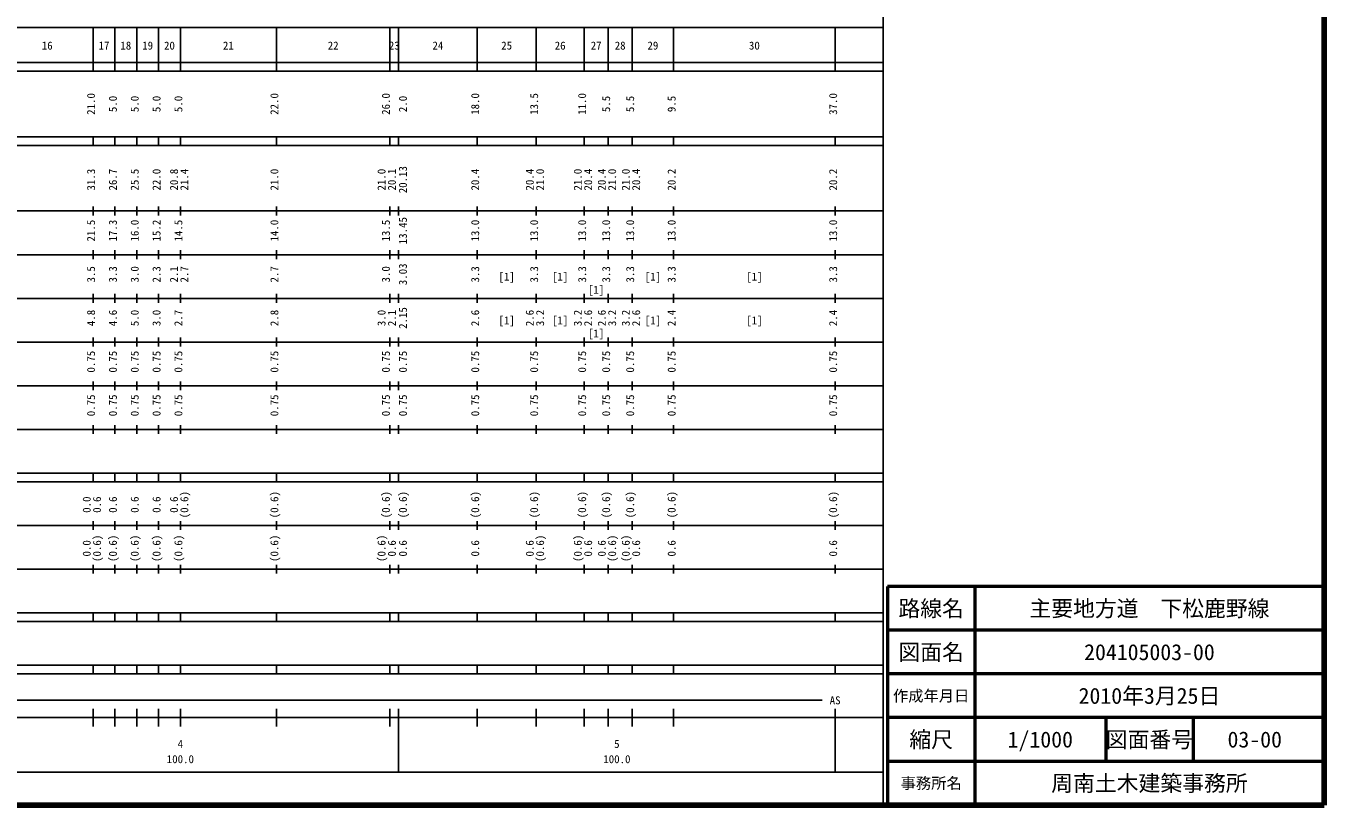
# Model space of a CAD drawing. Units: millimetres on the paper, enlarged 1000 times. Extents: x 40000 to 680000, y 20000 to 380000.
# Drawn here: x 382628 to 680000, y 20000 to 198357 of the extents above; entities that cross this region are included whole.
import ezdxf
from ezdxf.enums import TextEntityAlignment as Align

# ---------------------------------------------------------------- set-up
doc = ezdxf.new("R2010")
doc.units = ezdxf.units.MM
doc.header["$LTSCALE"] = 1000
for name, color, linetype, lineweight in [('M-TTL', 2, 'Continuous', 140), ('M-TTL-BAND', 7, 'Continuous', 25), ('M-TTL-FRAM', 2, 'Continuous', 50), ('M-TTL-LINE', 7, 'Continuous', 50)]:
    doc.layers.add(name, color=color, linetype=linetype, lineweight=lineweight)
doc.layers.add('M-TTL-TXT', color=7, linetype='Continuous')
doc.styles.add('ＭＳ ゴシック', font='')
doc.styles.get('ＭＳ ゴシック').set_extended_font_data('MS Gothic')

msp = doc.modelspace()

# ---------------------------------------------------------------- linework, layer by layer
at = {"layer": 'M-TTL'}
for p, q in [((680000, 20000), (680000, 380000)), ((40000, 20000), (680000, 20000))]:
    msp.add_line(p, q, dxfattribs=at)
at = {"layer": 'M-TTL-BAND'}
for p, q in [((579000, 20000), (579000, 370000)), ((68000, 198000), (579000, 198000)), ((398000, 188000), (398000, 198000)), ((403000, 188000), (403000, 198000)), ((408000, 188000), (408000, 198000)), ((413000, 188000), (413000, 198000)), ((418000, 188000), (418000, 198000)), ((440000, 188000), (440000, 198000)), ((466000, 188000), (466000, 198000)), ((468000, 188000), (468000, 198000)), ((486000, 188000), (486000, 198000)), ((499500, 188000), (499500, 198000)), ((510500, 188000), (510500, 198000)), ((516000, 188000), (516000, 198000)), ((521500, 188000), (521500, 198000)), ((531000, 188000), (531000, 198000)), ((568000, 188000), (568000, 198000)), ((40000, 190000), (579000, 190000)), ((40000, 188000), (579000, 188000)), ((40000, 173000), (579000, 173000)), ((398000, 171000), (398000, 173000)), ((403000, 171000), (403000, 173000)), ((408000, 171000), (408000, 173000)), ((413000, 171000), (413000, 173000)), ((418000, 171000), (418000, 173000)), ((440000, 171000), (440000, 173000)), ((466000, 171000), (466000, 173000)), ((468000, 171000), (468000, 173000)), ((486000, 171000), (486000, 173000)), ((499500, 171000), (499500, 173000)), ((510500, 171000), (510500, 173000)), ((516000, 171000), (516000, 173000)), ((521500, 171000), (521500, 173000)), ((531000, 171000), (531000, 173000)), ((568000, 171000), (568000, 173000)), ((40000, 171000), (579000, 171000)), ((40000, 156000), (579000, 156000)), ((398000, 155000), (398000, 157000)), ((403000, 155000), (403000, 157000)), ((408000, 155000), (408000, 157000)), ((413000, 155000), (413000, 157000)), ((418000, 155000), (418000, 157000)), ((440000, 155000), (440000, 157000)), ((466000, 155000), (466000, 157000)), ((468000, 155000), (468000, 157000)), ((486000, 155000), (486000, 157000)), ((499500, 155000), (499500, 157000)), ((510500, 155000), (510500, 157000)), ((516000, 155000), (516000, 157000)), ((521500, 155000), (521500, 157000)), ((531000, 155000), (531000, 157000)), ((568000, 155000), (568000, 157000)), ((46000, 146000), (579000, 146000)), ((398000, 145000), (398000, 147000)), ((403000, 145000), (403000, 147000)), ((408000, 145000), (408000, 147000)), ((413000, 145000), (413000, 147000)), ((418000, 145000), (418000, 147000)), ((440000, 145000), (440000, 147000)), ((466000, 145000), (466000, 147000)), ((468000, 145000), (468000, 147000)), ((486000, 145000), (486000, 147000)), ((499500, 145000), (499500, 147000)), ((510500, 145000), (510500, 147000)), ((516000, 145000), (516000, 147000)), ((521500, 145000), (521500, 147000)), ((531000, 145000), (531000, 147000)), ((568000, 145000), (568000, 147000)), ((398000, 135000), (398000, 137000)), ((403000, 135000), (403000, 137000)), ((408000, 135000), (408000, 137000)), ((413000, 135000), (413000, 137000)), ((418000, 135000), (418000, 137000)), ((440000, 135000), (440000, 137000)), ((466000, 135000), (466000, 137000)), ((468000, 135000), (468000, 137000)), ((486000, 135000), (486000, 137000)), ((499500, 135000), (499500, 137000)), ((510500, 135000), (510500, 137000)), ((516000, 135000), (516000, 137000)), ((521500, 135000), (521500, 137000)), ((531000, 135000), (531000, 137000)), ((568000, 135000), (568000, 137000)), ((52000, 136000), (579000, 136000)), ((46000, 126000), (579000, 126000)), ((398000, 125000), (398000, 127000)), ((403000, 125000), (403000, 127000)), ((408000, 125000), (408000, 127000)), ((413000, 125000), (413000, 127000)), ((418000, 125000), (418000, 127000)), ((440000, 125000), (440000, 127000)), ((466000, 125000), (466000, 127000)), ((468000, 125000), (468000, 127000)), ((486000, 125000), (486000, 127000)), ((499500, 125000), (499500, 127000)), ((510500, 125000), (510500, 127000)), ((516000, 125000), (516000, 127000)), ((521500, 125000), (521500, 127000)), ((531000, 125000), (531000, 127000)), ((568000, 125000), (568000, 127000)), ((52000, 116000), (579000, 116000)), ((398000, 115000), (398000, 117000)), ((403000, 115000), (403000, 117000)), ((408000, 115000), (408000, 117000)), ((413000, 115000), (413000, 117000)), ((418000, 115000), (418000, 117000)), ((440000, 115000), (440000, 117000)), ((466000, 115000), (466000, 117000)), ((468000, 115000), (468000, 117000)), ((486000, 115000), (486000, 117000)), ((499500, 115000), (499500, 117000)), ((510500, 115000), (510500, 117000)), ((516000, 115000), (516000, 117000)), ((521500, 115000), (521500, 117000)), ((531000, 115000), (531000, 117000)), ((568000, 115000), (568000, 117000)), ((46000, 106000), (579000, 106000)), ((398000, 105000), (398000, 107000)), ((403000, 105000), (403000, 107000)), ((408000, 105000), (408000, 107000)), ((413000, 105000), (413000, 107000)), ((418000, 105000), (418000, 107000)), ((440000, 105000), (440000, 107000)), ((466000, 105000), (466000, 107000)), ((468000, 105000), (468000, 107000)), ((486000, 105000), (486000, 107000)), ((499500, 105000), (499500, 107000)), ((510500, 105000), (510500, 107000)), ((516000, 105000), (516000, 107000)), ((521500, 105000), (521500, 107000)), ((531000, 105000), (531000, 107000)), ((568000, 105000), (568000, 107000)), ((40000, 96000), (579000, 96000)), ((398000, 94000), (398000, 96000)), ((403000, 94000), (403000, 96000)), ((408000, 94000), (408000, 96000)), ((413000, 94000), (413000, 96000)), ((418000, 94000), (418000, 96000)), ((440000, 94000), (440000, 96000)), ((466000, 94000), (466000, 96000)), ((468000, 94000), (468000, 96000)), ((486000, 94000), (486000, 96000)), ((499500, 94000), (499500, 96000)), ((510500, 94000), (510500, 96000)), ((516000, 94000), (516000, 96000)), ((521500, 94000), (521500, 96000)), ((531000, 94000), (531000, 96000)), ((568000, 94000), (568000, 96000)), ((40000, 94000), (579000, 94000)), ((49000, 84000), (579000, 84000)), ((398000, 83000), (398000, 85000)), ((403000, 83000), (403000, 85000)), ((408000, 83000), (408000, 85000)), ((413000, 83000), (413000, 85000)), ((418000, 83000), (418000, 85000)), ((440000, 83000), (440000, 85000)), ((466000, 83000), (466000, 85000)), ((468000, 83000), (468000, 85000)), ((486000, 83000), (486000, 85000)), ((499500, 83000), (499500, 85000)), ((510500, 83000), (510500, 85000)), ((516000, 83000), (516000, 85000)), ((521500, 83000), (521500, 85000)), ((531000, 83000), (531000, 85000)), ((568000, 83000), (568000, 85000)), ((398000, 73000), (398000, 75000)), ((403000, 73000), (403000, 75000)), ((408000, 73000), (408000, 75000)), ((413000, 73000), (413000, 75000)), ((418000, 73000), (418000, 75000)), ((440000, 73000), (440000, 75000)), ((466000, 73000), (466000, 75000)), ((468000, 73000), (468000, 75000)), ((486000, 73000), (486000, 75000)), ((499500, 73000), (499500, 75000)), ((510500, 73000), (510500, 75000)), ((516000, 73000), (516000, 75000)), ((521500, 73000), (521500, 75000)), ((531000, 73000), (531000, 75000)), ((568000, 73000), (568000, 75000)), ((40000, 74000), (579000, 74000)), ((40000, 64000), (579000, 64000)), ((398000, 62000), (398000, 64000)), ((403000, 62000), (403000, 64000)), ((408000, 62000), (408000, 64000)), ((413000, 62000), (413000, 64000)), ((418000, 62000), (418000, 64000)), ((440000, 62000), (440000, 64000)), ((466000, 62000), (466000, 64000)), ((468000, 62000), (468000, 64000)), ((486000, 62000), (486000, 64000)), ((499500, 62000), (499500, 64000)), ((510500, 62000), (510500, 64000)), ((516000, 62000), (516000, 64000)), ((521500, 62000), (521500, 64000)), ((531000, 62000), (531000, 64000)), ((568000, 62000), (568000, 64000)), ((40000, 62000), (579000, 62000)), ((40000, 52000), (579000, 52000)), ((398000, 50000), (398000, 52000)), ((403000, 50000), (403000, 52000)), ((408000, 50000), (408000, 52000)), ((413000, 50000), (413000, 52000)), ((418000, 50000), (418000, 52000)), ((440000, 50000), (440000, 52000)), ((466000, 50000), (466000, 52000)), ((468000, 50000), (468000, 52000)), ((486000, 50000), (486000, 52000)), ((499500, 50000), (499500, 52000)), ((510500, 50000), (510500, 52000)), ((516000, 50000), (516000, 52000)), ((521500, 50000), (521500, 52000)), ((531000, 50000), (531000, 52000)), ((568000, 50000), (568000, 52000)), ((40000, 50000), (579000, 50000)), ((71000, 44000), (565000, 44000)), ((398000, 38000), (398000, 42000)), ((403000, 38000), (403000, 42000)), ((408000, 38000), (408000, 42000)), ((413000, 38000), (413000, 42000)), ((418000, 38000), (418000, 42000)), ((440000, 38000), (440000, 42000)), ((466000, 38000), (466000, 42000)), ((468000, 27500), (468000, 42000)), ((486000, 38000), (486000, 42000)), ((499500, 38000), (499500, 42000)), ((510500, 38000), (510500, 42000)), ((516000, 38000), (516000, 42000)), ((521500, 38000), (521500, 42000)), ((531000, 38000), (531000, 42000)), ((568000, 27500), (568000, 42000)), ((40000, 40000), (579000, 40000)), ((68000, 27500), (579000, 27500))]:
    msp.add_line(p, q, dxfattribs=at)
at = {"layer": 'M-TTL-FRAM'}
for p, q in [((680000, 70000), (580000, 70000)), ((580000, 70000), (580000, 20000))]:
    msp.add_line(p, q, dxfattribs=at)
at = {"layer": 'M-TTL-LINE'}
for p, q in [((600000, 70000), (600000, 20000)), ((680000, 60000), (580000, 60000)), ((680000, 50000), (580000, 50000)), ((680000, 40000), (580000, 40000)), ((630000, 40000), (630000, 30000)), ((650000, 40000), (650000, 30000)), ((680000, 30000), (580000, 30000))]:
    msp.add_line(p, q, dxfattribs=at)

# ---------------------------------------------------------------- texts
at = {"layer": 'M-TTL-BAND', "style": 'ＭＳ ゴシック'}
for s, p in [('16', (387500, 192405)), ('17', (400500, 192405)), ('18', (405500, 192405)), ('19', (410500, 192405)), ('20', (415500, 192405)), ('21', (429000, 192405)), ('22', (453000, 192405)), ('23', (467000, 192405)), ('24', (477000, 192405)), ('25', (492750, 192405)), ('26', (505000, 192405)), ('27', (513250, 192405)), ('28', (518750, 192405)), ('29', (526250, 192405)), ('30', (549500, 192405)), ('[1]', (492750, 139500)), ('[1]', (505000, 139500)), ('[1]', (526250, 139500)), ('[1]', (549500, 139500)), ('[1]', (513250, 136506)), ('[1]', (492750, 129500)), ('[1]', (505000, 129500)), ('[1]', (526250, 129500)), ('[1]', (549500, 129500)), ('[1]', (513250, 126506)), ('AS', (568000, 42500)), ('4', (418000, 32523)), ('5', (518000, 32523)), ('100.0', (418000, 29033)), ('100.0', (518000, 29033))]:
    msp.add_text(s, height=1833, dxfattribs=at).set_placement(p, align=Align.BOTTOM_CENTER)
for s, p in [('21.0', (399000, 180500)), ('5.0', (404000, 180500)), ('5.0', (409000, 180500)), ('5.0', (414000, 180500)), ('5.0', (419000, 180500)), ('22.0', (441000, 180500)), ('26.0', (466544, 180500)), ('2.0', (470443, 180500)), ('18.0', (487000, 180500)), ('13.5', (500500, 180500)), ('11.0', (511500, 180500)), ('5.5', (517000, 180500)), ('5.5', (522500, 180500)), ('9.5', (532000, 180500)), ('37.0', (569000, 180500)), ('31.3', (399000, 163174)), ('26.7', (404000, 163174)), ('25.5', (409000, 163174)), ('22.0', (414000, 163174)), ('20.8', (418000, 163174)), ('21.4', (420370, 163174)), ('21.0', (441000, 163174)), ('21.0', (465544, 163174)), ('20.1', (467914, 163174)), ('20.13', (470443, 163174)), ('20.4', (487000, 163174)), ('20.4', (499500, 163174)), ('21.0', (501870, 163174)), ('21.0', (510500, 163174)), ('20.4', (512870, 163174)), ('20.4', (516000, 163174)), ('21.0', (518370, 163174)), ('21.0', (521500, 163174)), ('20.4', (523870, 163174)), ('20.2', (532000, 163174)), ('20.2', (569000, 163174)), ('21.5', (399000, 151500)), ('17.3', (404000, 151500)), ('16.0', (409000, 151500)), ('15.2', (414000, 151500)), ('14.5', (419000, 151500)), ('14.0', (441000, 151500)), ('13.5', (466544, 151500)), ('13.45', (470443, 151500)), ('13.0', (487000, 151500)), ('13.0', (500500, 151500)), ('13.0', (511500, 151500)), ('13.0', (517000, 151500)), ('13.0', (522500, 151500)), ('13.0', (532000, 151500)), ('13.0', (569000, 151500)), ('3.5', (399000, 141500)), ('3.3', (404000, 141500)), ('3.0', (409000, 141500)), ('2.3', (414000, 141500)), ('2.1', (418000, 141500)), ('2.7', (420370, 141500)), ('2.7', (441000, 141500)), ('3.0', (466544, 141500)), ('3.03', (470443, 141500)), ('3.3', (487000, 141500)), ('3.3', (500500, 141500)), ('3.3', (511500, 141500)), ('3.3', (517000, 141500)), ('3.3', (522500, 141500)), ('3.3', (532000, 141500)), ('3.3', (569000, 141500)), ('2.15', (470443, 131500)), ('4.8', (399000, 131500)), ('4.6', (404000, 131500)), ('5.0', (409000, 131500)), ('3.0', (414000, 131500)), ('2.7', (419000, 131500)), ('2.8', (441000, 131500)), ('3.0', (465544, 131500)), ('2.1', (467914, 131500)), ('2.6', (487000, 131500)), ('2.6', (499500, 131500)), ('3.2', (501870, 131500)), ('3.2', (510500, 131500)), ('2.6', (512870, 131500)), ('2.6', (516000, 131500)), ('3.2', (518370, 131500)), ('3.2', (521500, 131500)), ('2.6', (523870, 131500)), ('2.4', (532000, 131500)), ('2.4', (569000, 131500)), ('0.75', (399000, 121500)), ('0.75', (404000, 121500)), ('0.75', (409000, 121500)), ('0.75', (414000, 121500)), ('0.75', (419000, 121500)), ('0.75', (441000, 121500)), ('0.75', (466544, 121500)), ('0.75', (470443, 121500)), ('0.75', (487000, 121500)), ('0.75', (500500, 121500)), ('0.75', (511500, 121500)), ('0.75', (517000, 121500)), ('0.75', (522500, 121500)), ('0.75', (532000, 121500)), ('0.75', (569000, 121500)), ('0.75', (399000, 111500)), ('0.75', (404000, 111500)), ('0.75', (409000, 111500)), ('0.75', (414000, 111500)), ('0.75', (419000, 111500)), ('0.75', (441000, 111500)), ('0.75', (466544, 111500)), ('0.75', (470443, 111500)), ('0.75', (487000, 111500)), ('0.75', (500500, 111500)), ('0.75', (511500, 111500)), ('0.75', (517000, 111500)), ('0.75', (522500, 111500)), ('0.75', (532000, 111500)), ('0.75', (569000, 111500)), ('0.0', (398000, 88764)), ('0.6', (400370, 88764)), ('0.6', (404000, 88764)), ('0.6', (409000, 88764)), ('0.6', (414000, 88764)), ('0.6', (418000, 88764)), ('(0.6)', (420370, 88764)), ('(0.6)', (441000, 88764)), ('(0.6)', (466544, 88764)), ('(0.6)', (470443, 88764)), ('(0.6)', (487000, 88764)), ('(0.6)', (500500, 88764)), ('(0.6)', (511500, 88764)), ('(0.6)', (517000, 88764)), ('(0.6)', (522500, 88764)), ('(0.6)', (532000, 88764)), ('(0.6)', (569000, 88764)), ('0.0', (398000, 78764)), ('(0.6)', (400370, 78764)), ('(0.6)', (404000, 78764)), ('(0.6)', (409000, 78764)), ('(0.6)', (414000, 78764)), ('(0.6)', (419000, 78764)), ('(0.6)', (441000, 78764)), ('(0.6)', (465544, 78764)), ('0.6', (467914, 78764)), ('0.6', (470443, 78764)), ('0.6', (487000, 78764)), ('0.6', (499500, 78764)), ('(0.6)', (501870, 78764)), ('(0.6)', (510500, 78764)), ('0.6', (512870, 78764)), ('0.6', (516000, 78764)), ('(0.6)', (518370, 78764)), ('(0.6)', (521500, 78764)), ('0.6', (523870, 78764)), ('0.6', (532000, 78764)), ('0.6', (569000, 78764))]:
    msp.add_text(s, height=1833, rotation=90, dxfattribs=at).set_placement(p, align=Align.BOTTOM_CENTER)
at = {"layer": 'M-TTL-TXT', "style": 'ＭＳ ゴシック'}
for s, height, p in [('路線名', 3666, (590000, 65000)), ('路線名', 3666, (590000, 65000)), ('主要地方道\u3000下松鹿野線', 3666, (640000, 65000)), ('図面名', 3666, (590000, 55000)), ('図面名', 3666, (590000, 55000)), ('204105003-00', 3666, (640000, 55000)), ('作成年月日', 2566, (590000, 45000)), ('作成年月日', 2566, (590000, 45000)), ('2010年3月25日', 3666, (640000, 45000)), ('縮尺', 3666, (590000, 35000)), ('縮尺', 3666, (590000, 35000)), ('1/1000', 3666, (615000, 35000)), ('図面番号', 3666, (640000, 35000)), ('図面番号', 3666, (640000, 35000)), ('03-00', 3666, (664125, 35000)), ('周南土木建築事務所', 3666, (640000, 25000)), ('事務所名', 2566, (590000, 25000)), ('事務所名', 2566, (590000, 25000))]:
    msp.add_text(s, height=height, dxfattribs=at).set_placement(p, align=Align.MIDDLE_CENTER)

doc.saveas('drawing.dxf')
